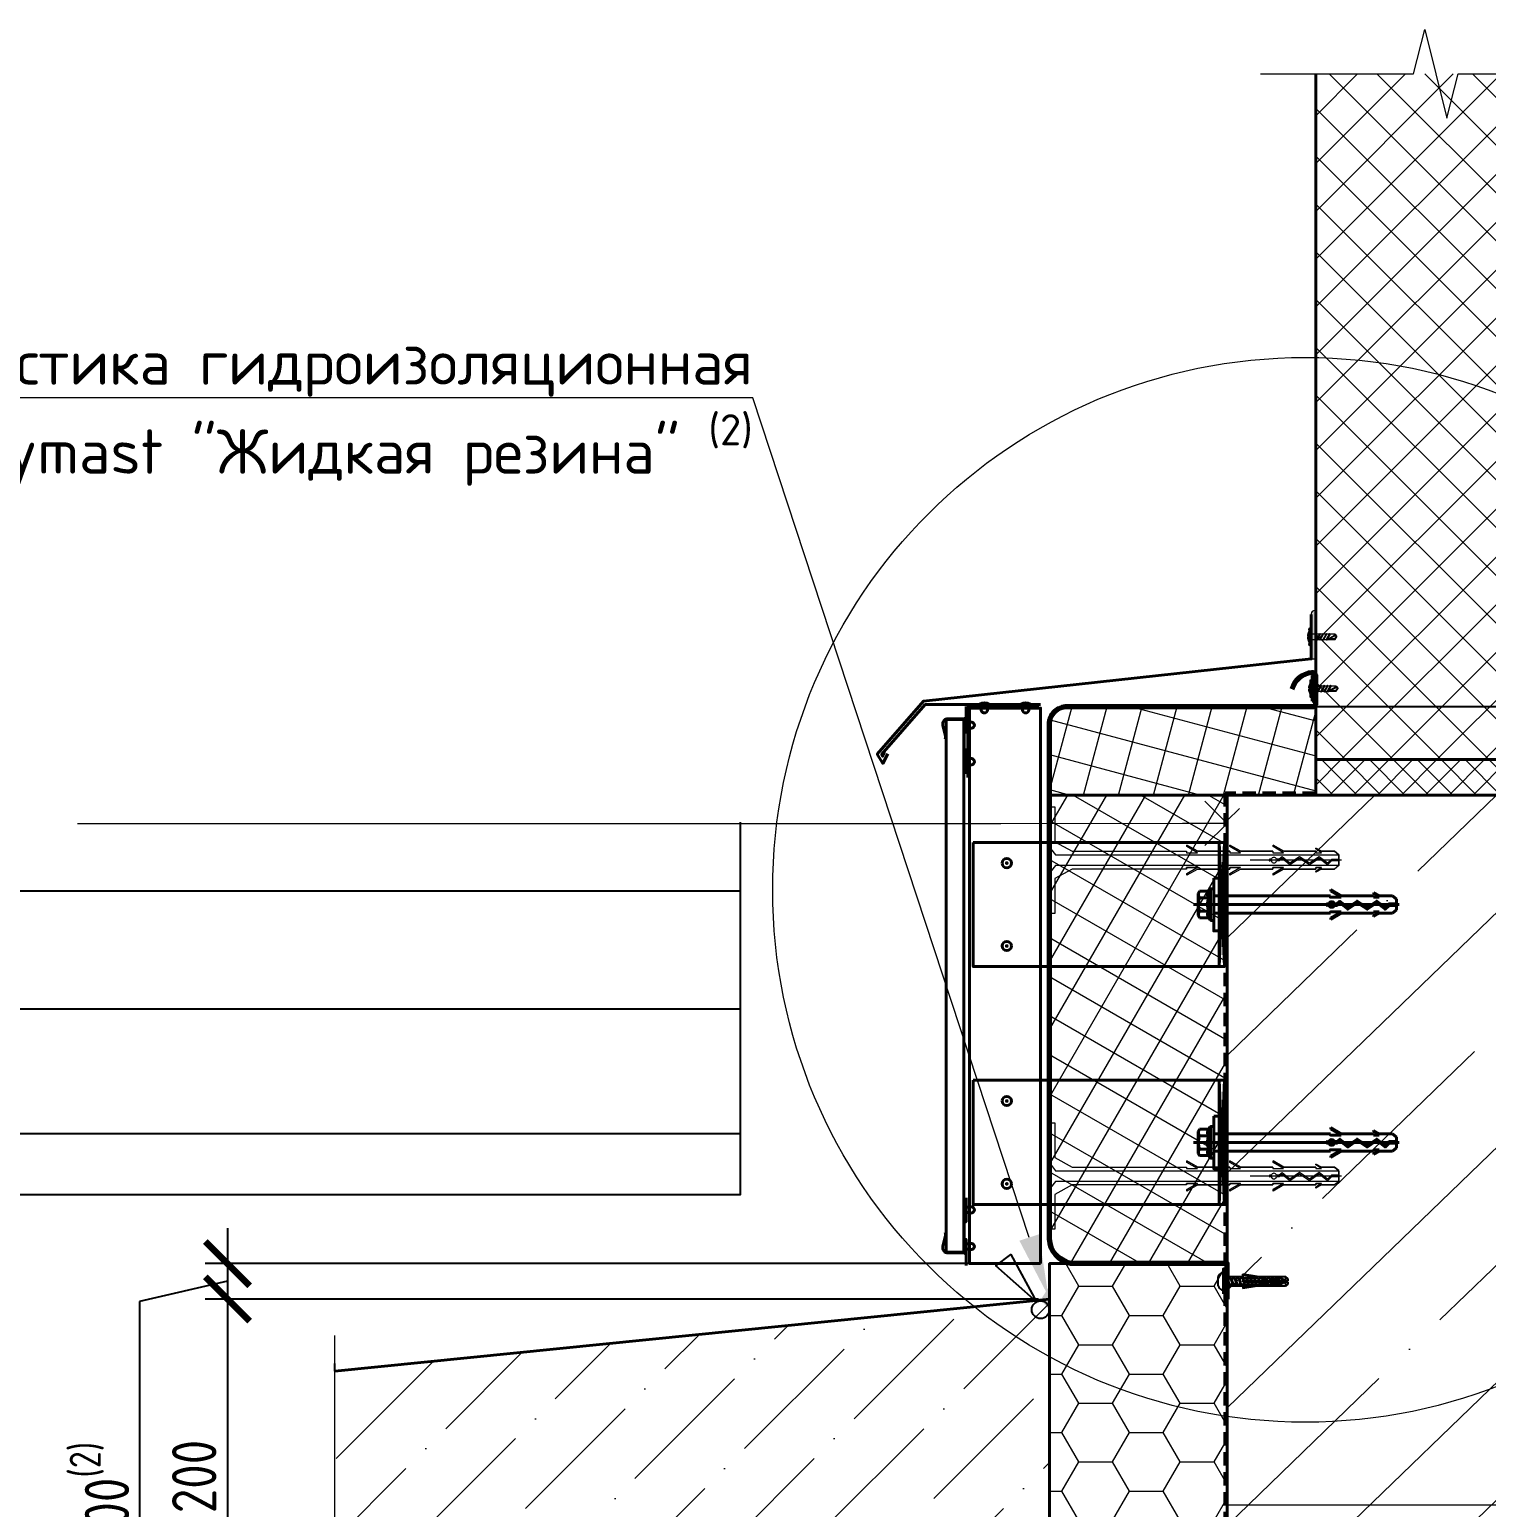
# Model space of a CAD drawing. Header units: millimetres. Extents: x -3689 to 2955806, y -724709 to -635850.
# Drawn here: x 2940392 to 2941213, y -722327 to -721494 of the extents above; entities that cross this region are included whole.
import ezdxf
from ezdxf import colors
from ezdxf.entities.mleader import LeaderData, LeaderLine
from ezdxf.math import Vec2, Vec3

# ---------------------------------------------------------------- set-up
doc = ezdxf.new("R2010")
doc.units = ezdxf.units.MM
doc.set_wipeout_variables(frame=1)
doc.header["$PDMODE"] = 35
doc.linetypes.add('DASHED2', pattern=[0.375, 0.25, -0.125])
for name, color, linetype, lineweight in [('0_текст', 7, 'Continuous', 0), ('_PP_Hatch', 9, 'Continuous', 9), ('_PP_Primary Line Continuous', 3, 'Continuous', 40), ('_Выноска', 7, 'Continuous', 15), ('K_Dim', 165, 'Continuous', 13), ('гидроветрозащита', 10, 'Continuous', 70), ('Гидроизоляция монолита', 30, 'DASHED2', 50), ('Стены сечение', 7, 'Continuous', 40), ('Штрих Мин. Вата', 40, 'Continuous', 15)]:
    doc.layers.add(name, color=color, linetype=linetype, lineweight=lineweight)
doc.layers.add('S-METL', color=14, linetype='Continuous')
doc.layers.add('S-WALL-PATT', color=181, linetype='Continuous')
doc.styles.add('GOST 2.304', font='CS_Gost2304.shx')
doc.styles.add('SPDS', font='isocpeui.ttf')
doc.linetypes.add('зигзаг', pattern='A,0.00254,-5.08,[131,ltypeshp.shx,S=5.08,R=0,X=-5.08,Y=0],-10.16,[131,ltypeshp.shx,S=5.08,R=180,X=5.08,Y=0],-5.08', length=20.32254)
doc.dimstyles.new('SPDS', dxfattribs={"dimscale": 100, "dimtxt": 2.5, "dimasz": 2.5, "dimexe": 1.25, "dimexo": 0.625, "dimtad": 1, "dimdec": 0, "dimrnd": 0.001, "dimtxsty": 'GOST 2.304', "dimblk": 'ARCHTICK', "dimblk1": 'ARCHTICK', "dimblk2": 'ARCHTICK', "dimcen": 2.5, "dimdle": 2, "dimadec": 0, "dimazin": 2, "dimtfac": 0.75, "dimtdec": 4, "dimtmove": 1, "dimatfit": 3, "dimfxl": 1, "dimtolj": 1, "dimarcsym": 0})

# ---------------------------------------------------------------- blocks, each defined once
blk = doc.blocks.new('анкер')
at = {"color": 9, "ltscale": 5}
for p, q in [((-96.6, 8.72), (-97.29, 7.44)), ((-96.6, 8.72), (-96.6, -8.72)), ((-103.04, 6.25), (-102.36, 7.44)), ((-103.04, -6.25), (-103.04, 6.25)), ((-97.29, 7.44), (-102.36, 7.44)), ((-97.29, 3.72), (-102.36, 3.72)), ((-103.04, -6.25), (-102.36, -7.44)), ((-97.29, -3.72), (-102.36, -3.72)), ((-97.29, -7.44), (-102.36, -7.44)), ((-96.6, -8.72), (-97.29, -7.44))]:
    blk.add_line(p, q, dxfattribs=at)
at = {"color": 9}
for p, q in [((-96.11, 8.72), (-96.6, 8.72)), ((-96.11, -8.72), (-96.6, -8.72))]:
    blk.add_line(p, q, dxfattribs=at)
at = {"color": 9, "ltscale": 3}
blk.add_line((-96.11, 8.72), (-96.11, -8.72), dxfattribs=at)
at = {"color": 9, "ltscale": 7}
for p, q in [((-22.33, 4.91), (-28.45, 8.44)), ((-28.45, 8.44), (-28.45, 7.53)), ((-94.35, 4.91), (-28.61, 4.91)), ((-22.54, 4.13), (-28.45, 7.54)), ((-22.33, 4.91), (-4.35, 4.91)), ((-22.33, 4.91), (-4.35, 4.91)), ((-4.35, 4.91), (-4.35, 4.13)), ((-4.35, 4.13), (-1.21, 4.13)), ((-1.21, 4.91), (-4.27, 6.68)), ((-4.27, 6.68), (-4.27, 6.22)), ((-1.21, 4.13), (-4.27, 6.23)), ((-1.21, 4.91), (6.27, 4.91)), ((8.62, 2.95), (6.27, 4.91)), ((8.23, -0.47), (8.23, 0.46)), ((8.62, -2.95), (8.62, 2.95)), ((-94.35, -4.91), (-28.61, -4.91)), ((-22.54, -4.13), (-28.45, -7.54)), ((-22.33, -4.91), (-28.45, -8.44)), ((-28.45, -8.44), (-28.45, -7.53)), ((-24.94, -0.47), (-25.89, -0.47)), ((-22.33, -4.91), (-4.35, -4.91)), ((-4.35, -4.91), (-4.35, -4.13)), ((-4.35, -4.13), (-1.21, -4.13)), ((-1.21, -4.13), (-4.27, -6.23)), ((-1.21, -4.91), (-4.27, -6.68)), ((-4.27, -6.68), (-4.27, -6.22)), ((-1.21, -4.91), (6.27, -4.91)), ((8.62, -2.95), (6.27, -4.91))]:
    blk.add_line(p, q, dxfattribs=at)
at = {"color": 9, "ltscale": 10}
blk.add_line((10.06, 0), (-105.74, 0), dxfattribs=at)
at = {"color": 9, "ltscale": 7}
blk.add_lwpolyline([(-96.11, -8.92), (-94.35, -8.92), (-94.35, 8.92), (-96.11, 8.92)], close=True, dxfattribs=at)
at = {"color": 9, "ltscale": 5}
blk.add_lwpolyline([(-94.35, 14.86), (-91.38, 14.86), (-91.38, -14.86), (-94.35, -14.86)], close=True, dxfattribs=at)
at = {"color": 9, "ltscale": 7}
for points in [[(-29.42, 0.47), (-30.24, 0.47)], [(-28.61, 4.91), (-28.61, 4.13), (-22.54, 4.13)], [(8.23, 0.46), (4.55, 0.46), (2.21, -1.7), (-2.51, 1.93), (-7.86, -1.7), (-13.56, 1.93), (-18.9, -1.7), (-23.31, 1.85), (-24.94, 0.47), (-26.43, 0.47)], [(8.23, -0.47), (4.55, -0.47), (2.21, -2.63), (-2.51, 1), (-7.86, -2.63), (-13.56, 1), (-18.9, -2.63), (-23.31, 0.92), (-24.94, -0.47), (-26.43, -0.47)], [(-29.42, -0.47), (-30.24, -0.47)], [(-28.61, -4.91), (-28.61, -4.13), (-22.54, -4.13)]]:
    blk.add_lwpolyline(points, dxfattribs=at)
for centre, radius, start, end in [((-30.24, 0), 0.471, 90, 270), ((-27.92, 0), 1.57, 17.4576, 162.5424), ((-27.92, 0), 1.57, 197.4576, 342.5424)]:
    blk.add_arc(centre, radius, start, end, dxfattribs=at)
at = {"color": 9, "ltscale": 5}
for points in [[(-102.36, 7.44), (-103.43, 5.58), (-102.36, 3.72)], [(-102.36, 3.72), (-103.43, 0), (-102.36, -3.72)], [(-97.29, 3.72), (-98.36, 5.58), (-97.29, 7.44)], [(-97.29, -3.72), (-98.36, 0), (-97.29, 3.72)], [(-102.36, -3.72), (-103.43, -5.58), (-102.36, -7.44)], [(-97.29, -7.44), (-98.36, -5.58), (-97.29, -3.72)]]:
    blk.add_rational_spline(points, [1.31624349047, 1.51986706708, 1.31624349047], degree=2, dxfattribs=at)
blk = doc.blocks.new('4.2x16')
at = {"lineweight": 0}
for p, q in [((-1.2, 5.3), (-1.2, -5.3)), ((14.88, 1.6), (16, 0))]:
    blk.add_line(p, q, dxfattribs=at)
for points in [[(-1.2, 3.6, 0.114819), (-2.1, 0.25), (-1.6, 0.25), (-1.6, -0.25), (-2.1, -0.25, 0.114819), (-1.2, -3.6)], [(0, -5.3), (0, 5.3, 0.414214), (-0.2, 5.5), (-1, 5.5, 0.414214), (-1.2, 5.3, 0.209763), (-1.2, 3.8)], [(0, 3.1, 0.414214), (1.5, 1.6), (3.3, 1.6), (3.59, 2.1)], [(14.23, -0.83, 0.131652), (14.88, -1.6), (16, 0), (14.23, -0.83), (9.88, 1.6), (14.88, 1.6), (14.72, 1.3), (15.72, -0.13)], [(-1.2, -3.8, 0.209763), (-1.2, -5.3, 0.414214), (-1, -5.5), (-0.2, -5.5, 0.414214), (0, -5.3)], [(5.15, -1.6), (1.5, -1.6, 0.414214), (0, -3.1)]]:
    blk.add_lwpolyline(points, format="xyb", dxfattribs=at)
for points in [[(0, -1.6), (0, -1.6), (0, 1.6)], [(3.59, 2.1), (5.44, -2.1)], [(3.88, 1.6), (5.3, 1.6)], [(5.59, 2.1), (7.44, -2.1)], [(5.88, 1.6), (7.3, 1.6)], [(7.59, 2.1), (9.44, -2.1)], [(7.88, 1.6), (9.3, 1.6)], [(14.72, 1.3), (11.03, 1.3), (14.57, -0.67)], [(7.15, -1.6), (5.73, -1.6)], [(9.15, -1.6), (7.73, -1.6)], [(11.15, -1.6), (9.73, -1.6)], [(11.73, -1.6), (11.44, -2.1)], [(14.88, -1.6), (11.73, -1.6)]]:
    blk.add_lwpolyline(points, dxfattribs=at)
for points in [[(3.59, 2.1), (5.73, -1.6), (5.44, -2.1), (3.3, 1.6)], [(5.3, 1.6), (5.59, 2.1), (7.73, -1.6), (7.44, -2.1)], [(7.3, 1.6), (7.59, 2.1), (9.73, -1.6), (9.44, -2.1)], [(9.59, 2.1), (11.44, -2.1), (9.3, 1.6), (9.59, 2.1), (11.73, -1.6)]]:
    blk.add_lwpolyline(points, close=True, dxfattribs=at)
blk = doc.blocks.new('*U385')
blk.add_blockref('4.2x16', (0, 0))
blk = doc.blocks.new('перфолента')
at = {"layer": '_PP_Primary Line Continuous', "color": 116, "true_color": 0x136734}
for points in [[(-3.26, -10.65), (-1.26, -10.65), (-1.26, 3.35), (-3.26, 3.35), (-3.26, -10.65)], [(-3.26, 3.35), (-1.26, -10.65), (-1.26, 3.35), (-3.26, -10.65)]]:
    blk.add_lwpolyline(points, dxfattribs=at)
blk = doc.blocks.new('шуруп 4х40')
at = {"color": 0}
for p, q in [((-3.23, -2.91), (-3.23, 2.91)), ((-1.13, 5.33), (0, 5.33)), ((0, -5.33), (0, 5.33)), ((0, 1.92), (0.08, 2)), ((0.79, -1.73), (0, 1.1)), ((1.1, -2), (0.08, 2)), ((0.08, 2), (0.39, 1.73)), ((1.36, -1.73), (0.39, 1.73)), ((2.26, 1.73), (0.39, 1.73)), ((2.26, 1.73), (2.52, 2)), ((3.23, -1.73), (2.26, 1.73)), ((3.54, -2), (2.52, 2)), ((2.52, 2), (2.83, 1.73)), ((3.8, -1.73), (2.83, 1.73)), ((2.83, 1.73), (4.66, 1.73)), ((4.66, 1.73), (4.92, 2)), ((5.63, -1.73), (4.66, 1.73)), ((5.94, -2), (4.92, 2)), ((4.92, 2), (5.23, 1.73)), ((6.2, -1.73), (5.23, 1.73)), ((5.23, 1.73), (7.09, 1.73)), ((7.09, 1.73), (7.35, 2)), ((8.06, -1.73), (7.09, 1.73)), ((8.37, -2), (7.35, 2)), ((7.35, 2), (7.66, 1.73)), ((8.63, -1.73), (7.66, 1.73)), ((9.53, 1.73), (7.66, 1.73)), ((9.53, 1.73), (9.78, 2)), ((10.5, -1.73), (9.53, 1.73)), ((10.81, -2), (9.78, 2)), ((9.78, 2), (10.09, 1.73)), ((11.06, -1.73), (10.09, 1.73)), ((11.96, 1.73), (10.09, 1.73)), ((11.96, 1.73), (12.22, 2)), ((12.93, -1.73), (11.96, 1.73)), ((13.24, -2), (12.22, 2)), ((12.22, 2), (12.53, 1.73)), ((13.5, -1.73), (12.53, 1.73)), ((12.53, 1.73), (14.36, 1.73)), ((14.36, 1.73), (14.62, 2)), ((15.33, -1.73), (14.36, 1.73)), ((15.64, -2), (14.62, 2)), ((14.62, 2), (14.93, 1.73)), ((15.9, -1.73), (14.93, 1.73)), ((14.93, 1.73), (16.79, 1.73)), ((16.79, 1.73), (17.05, 2)), ((17.77, -1.73), (16.79, 1.73)), ((18.08, -2), (17.05, 2)), ((17.05, 2), (17.36, 1.73)), ((18.33, -1.73), (17.36, 1.73)), ((19.19, 1.73), (17.36, 1.73)), ((19.19, 1.73), (19.45, 2)), ((20.17, -1.73), (19.19, 1.73)), ((20.48, -2), (19.45, 2)), ((19.45, 2), (19.76, 1.73)), ((20.73, -1.73), (19.76, 1.73)), ((21.63, 1.73), (19.76, 1.73)), ((21.63, 1.73), (21.89, 2)), ((22.6, -1.73), (21.63, 1.73)), ((22.91, -2), (21.89, 2)), ((21.89, 2), (22.2, 1.73)), ((23.17, -1.73), (22.2, 1.73)), ((24.03, 1.73), (22.2, 1.73)), ((24.03, 1.73), (24.29, 2)), ((25, -1.73), (24.03, 1.73)), ((25.31, -2), (24.29, 2)), ((24.29, 2), (24.6, 1.73)), ((25.57, -1.73), (24.6, 1.73)), ((26.46, 1.73), (24.6, 1.73)), ((26.46, 1.73), (26.72, 2)), ((27.43, -1.73), (26.46, 1.73)), ((27.74, -2), (26.72, 2)), ((26.72, 2), (27.03, 1.73)), ((28, -1.73), (27.03, 1.73)), ((28.86, 1.73), (27.03, 1.73)), ((28.86, 1.73), (29.12, 2)), ((29.83, -1.73), (28.86, 1.73)), ((30.14, -2), (29.12, 2)), ((29.12, 2), (29.43, 1.73)), ((30.4, -1.73), (29.43, 1.73)), ((29.43, 1.73), (31.26, 1.73)), ((31.26, 1.73), (31.52, 2)), ((32.23, -1.73), (31.26, 1.73)), ((32.54, -2), (31.52, 2)), ((31.52, 2), (31.83, 1.73)), ((32.8, -1.73), (31.83, 1.73)), ((31.83, 1.73), (33.76, 1.73)), ((33.76, 1.73), (34.02, 2)), ((34.73, -1.73), (33.76, 1.73)), ((35.04, -2), (34.02, 2)), ((34.02, 2), (34.33, 1.73)), ((35.3, -1.73), (34.33, 1.73)), ((34.33, 1.73), (35.67, 1.73)), ((36.25, 1.5), (35.67, 1.73)), ((36.52, 1.68), (36.25, 1.5)), ((36.95, -1.22), (36.25, 1.5)), ((37.25, -1.39), (36.52, 1.68)), ((36.91, 1.24), (36.52, 1.68)), ((37.44, -1.02), (36.91, 1.24)), ((40, 0), (36.91, 1.24)), ((37.44, -1.02), (40, 0)), ((-1.13, -5.33), (0, -5.33)), ((0, -1.73), (0.79, -1.73)), ((0.79, -1.73), (1.1, -2)), ((1.36, -1.73), (1.1, -2)), ((1.36, -1.73), (3.23, -1.73)), ((3.23, -1.73), (3.54, -2)), ((3.8, -1.73), (3.54, -2)), ((3.8, -1.73), (5.63, -1.73)), ((5.63, -1.73), (5.94, -2)), ((6.2, -1.73), (5.94, -2)), ((6.2, -1.73), (8.06, -1.73)), ((8.06, -1.73), (8.37, -2)), ((8.63, -1.73), (8.37, -2)), ((8.63, -1.73), (10.5, -1.73)), ((10.5, -1.73), (10.81, -2)), ((11.06, -1.73), (10.81, -2)), ((11.06, -1.73), (12.93, -1.73)), ((12.93, -1.73), (13.24, -2)), ((13.5, -1.73), (13.24, -2)), ((13.5, -1.73), (15.33, -1.73)), ((15.33, -1.73), (15.64, -2)), ((15.9, -1.73), (15.64, -2)), ((15.9, -1.73), (17.77, -1.73)), ((17.77, -1.73), (18.08, -2)), ((18.33, -1.73), (18.08, -2)), ((18.33, -1.73), (20.17, -1.73)), ((20.17, -1.73), (20.48, -2)), ((20.73, -1.73), (20.48, -2)), ((20.73, -1.73), (22.6, -1.73)), ((22.6, -1.73), (22.91, -2)), ((23.17, -1.73), (22.91, -2)), ((23.17, -1.73), (25, -1.73)), ((25, -1.73), (25.31, -2)), ((25.57, -1.73), (25.31, -2)), ((25.57, -1.73), (27.43, -1.73)), ((27.43, -1.73), (27.74, -2)), ((28, -1.73), (27.74, -2)), ((28, -1.73), (29.83, -1.73)), ((29.83, -1.73), (30.14, -2)), ((30.4, -1.73), (30.14, -2)), ((30.4, -1.73), (32.23, -1.73)), ((32.23, -1.73), (32.54, -2)), ((32.8, -1.73), (32.54, -2)), ((32.8, -1.73), (34.73, -1.73)), ((34.73, -1.73), (35.04, -2)), ((35.3, -1.73), (35.04, -2)), ((35.3, -1.73), (35.67, -1.73)), ((35.67, -1.73), (36.95, -1.22)), ((36.95, -1.22), (37.25, -1.39)), ((37.25, -1.39), (37.44, -1.02))]:
    blk.add_line(p, q, dxfattribs=at)
for centre, start, end in [((1.84, 0.64), 122.32345, 155.86419), ((1.84, -0.64), 204.13581, 237.67655)]:
    blk.add_arc(centre, 5.56, start, end, dxfattribs=at)
blk = doc.blocks.new('дюбель 6х40')
for p, q in [((0, 3), (12, 3)), ((0, -3), (0, 3)), ((11.98, 3.63), (12.13, 4.52)), ((21, 2.11), (11.98, 3.63)), ((12, 3), (12, 2.1)), ((12, 2.1), (21, 2.1)), ((12, 0.3), (40, 0.3)), ((12, -0.3), (12, 0.3)), ((21, 3), (12.13, 4.52)), ((21, 3), (38.61, 3)), ((24.01, 1.2), (24.01, 3)), ((24.01, 1.2), (27.61, 1.2)), ((27.61, 1.2), (27.61, 3)), ((30.01, 1.2), (30.01, 3)), ((30.01, 1.2), (33.61, 1.2)), ((33.61, 1.2), (33.61, 3)), ((38.61, 3), (38.61, 0.3)), ((40, 1.8), (38.61, 3)), ((40, 1.8), (40, 0.3)), ((12, -3), (0, -3)), ((21, -2.11), (11.98, -3.63)), ((11.98, -3.63), (12.13, -4.52)), ((12, -0.3), (40, -0.3)), ((12, -2.1), (21, -2.1)), ((12, -3), (12, -2.1)), ((21, -3), (12.13, -4.52)), ((38.61, -3), (21, -3)), ((24.01, -1.2), (27.61, -1.2)), ((24.01, -1.2), (24.01, -3)), ((27.61, -1.2), (27.61, -3)), ((30.01, -1.2), (33.61, -1.2)), ((30.01, -1.2), (30.01, -3)), ((33.61, -1.2), (33.61, -3)), ((38.61, -0.3), (38.61, -3)), ((40, -1.8), (38.61, -3)), ((40, -0.3), (40, -1.8))]:
    blk.add_line(p, q)
blk = doc.blocks.new('*U410')
for name in ['шуруп 4х40', 'дюбель 6х40']:
    blk.add_blockref(name, (0, 0))
blk = doc.blocks.new('кляммер')
at = {"layer": '_PP_Primary Line Continuous', "color": 6}
blk.add_lwpolyline([(0, 38), (0, 24.59), (-1, 24.59), (-1, 14.59), (0, 14.59), (0, 0)], dxfattribs=at)
blk.add_lwpolyline([(0, 0), (0, 6, 0.414214), (-1, 7), (-10.19, 7, -0.485847), (-13.1, 10.71), (-11.61, 16.84, 0.144281), (-11.67, 17.97), (-11.87, 18.55)], format="xyb", dxfattribs=at)
blk = doc.blocks.new('заклнпка')
at = {"layer": '_PP_Primary Line Continuous', "color": 116, "true_color": 0x136734}
blk.add_lwpolyline([(-0.25, -2.36), (0, -2.36), (0, -1.36), (2, -1.36, 1.795088), (2, 1.64), (0, 1.64), (0, 2.64), (-0.25, 2.64, 0.29532)], format="xyb", close=True, dxfattribs=at)
blk = doc.blocks.new('ваыаы')
at = {"layer": '_PP_Primary Line Continuous', "color": 159, "true_color": 0x22346e}
blk.add_lwpolyline([(-141.44, 35), (0, 35), (0, -35), (-141.44, -35)], close=True, dxfattribs=at)
blk.add_lwpolyline([(0, -35), (-3, -35), (-3, 35), (0, 35), (-3, -35), (0, -35), (-3, 35)], dxfattribs=at)
blk = doc.blocks.new('_ARCHTICK')
at = {"color": 0, "linetype": 'ByBlock', "const_width": 0.15}
blk.add_lwpolyline([(-0.5, -0.5), (0.5, 0.5)], dxfattribs=at)
blk = doc.blocks.new('*D457')
at = {"layer": '_Выноска', "color": 0, "lineweight": -2, "transparency": 16777216}
for p, q in [((2941525.17, -721788.81), (2941525.17, -721875.09)), ((2941525.17, -721855.09), (2941525.17, -721945.09)), ((2941072.28, -721875.09), (2941537.67, -721875.09)), ((2941072.28, -721925.09), (2941537.67, -721925.09))]:
    blk.add_line(p, q, dxfattribs=at)
at = {"layer": 'Defpoints', "color": 0, "transparency": 16777216}
for p in [(2941066.03, -721875.09), (2941066.03, -721925.09), (2941525.17, -721925.09)]:
    blk.add_point(p, dxfattribs=at)
at = {"layer": '_Выноска', "color": 0, "lineweight": -2, "transparency": 16777216, "xscale": 25, "yscale": 25, "zscale": 25}
for p, rotation in [((2941525.17, -721875.09), 90), ((2941525.17, -721925.09), 270)]:
    blk.add_blockref('_ARCHTICK', p, dxfattribs=dict(at, rotation=rotation))
at = {"layer": '_Выноска', "color": 0, "transparency": 16777216, "insert": (2941506.42, -721815.3), "char_height": 25, "attachment_point": 5, "rotation": 90, "style": 'GOST 2.304'}
blk.add_mtext('\\A1;50', dxfattribs=at)
blk = doc.blocks.new('*D459')
at = {"layer": '_Выноска', "color": 0, "lineweight": -2, "transparency": 16777216}
for p, q in [((2940503.92, -722189.09), (2940503.92, -722429.09)), ((2940960.78, -722209.09), (2940491.42, -722209.09)), ((2940960.78, -722409.09), (2940491.42, -722409.09))]:
    blk.add_line(p, q, dxfattribs=at)
at = {"layer": 'Defpoints', "color": 0, "transparency": 16777216}
for p in [(2940967.03, -722209.09), (2940503.92, -722409.09), (2940967.03, -722409.09)]:
    blk.add_point(p, dxfattribs=at)
at = {"layer": '_Выноска', "color": 0, "lineweight": -2, "transparency": 16777216, "xscale": 25, "yscale": 25, "zscale": 25}
for p, rotation in [((2940503.92, -722209.09), 90), ((2940503.92, -722409.09), 270)]:
    blk.add_blockref('_ARCHTICK', p, dxfattribs=dict(at, rotation=rotation))
at = {"layer": '_Выноска', "color": 0, "transparency": 16777216, "insert": (2940485.17, -722309.09), "char_height": 25, "attachment_point": 5, "rotation": 90, "style": 'GOST 2.304'}
blk.add_mtext('\\A1;200', dxfattribs=at)
blk = doc.blocks.new('*D461')
at = {"layer": '_Выноска', "color": 0, "lineweight": -2, "transparency": 16777216}
for p, q in [((2940503.92, -722169.09), (2940503.92, -722229.09)), ((2940960.78, -722189.09), (2940491.42, -722189.09)), ((2940503.92, -722199.09), (2940454.25, -722210.55)), ((2940454.25, -722210.55), (2940454.25, -722402.46)), ((2940960.78, -722209.09), (2940491.42, -722209.09))]:
    blk.add_line(p, q, dxfattribs=at)
at = {"layer": 'Defpoints', "color": 0, "transparency": 16777216}
for p in [(2940967.03, -722189.09), (2940503.92, -722209.09), (2940967.03, -722209.09)]:
    blk.add_point(p, dxfattribs=at)
at = {"layer": '_Выноска', "color": 0, "lineweight": -2, "transparency": 16777216, "xscale": 25, "yscale": 25, "zscale": 25}
for p, rotation in [((2940503.92, -722189.09), 90), ((2940503.92, -722209.09), 270)]:
    blk.add_blockref('_ARCHTICK', p, dxfattribs=dict(at, rotation=rotation))
at = {"layer": '_Выноска', "color": 0, "transparency": 16777216, "insert": (2940431.75, -722339.11), "char_height": 25, "width": 244.6245, "attachment_point": 5, "rotation": 90, "style": 'GOST 2.304'}
blk.add_mtext('\\A1;20-100{\\H0.7x;\\S(2)^ ;}', dxfattribs=at)
blk = doc.blocks.new('заккккккл')
at = {"layer": '_PP_Primary Line Continuous', "color": 7}
for radius in [2.61, 0.21]:
    blk.add_circle((0, 0), radius, dxfattribs=at)
blk = doc.blocks.new('Паршют')
at = {"color": 1}
for p, q in [((164.43, 0), (113, 0)), ((162.61, -0.47), (162.61, 0.46)), ((163, -2.95), (163, 2.95)), ((83.31, -4.22), (77.41, -7.62)), ((83.52, -5), (77.41, -8.53)), ((77.41, -8.53), (77.41, -7.61)), ((113, -5), (125.77, -5)), ((131.83, -4.22), (125.93, -7.62)), ((132.04, -5), (125.93, -8.53)), ((125.93, -8.53), (125.93, -7.61)), ((129.44, -0.47), (128.48, -0.47)), ((132.04, -5), (150.03, -5)), ((150.03, -5), (150.03, -4.22)), ((150.03, -4.22), (153.17, -4.22)), ((153.17, -4.22), (150.11, -6.31)), ((153.17, -5), (150.11, -6.77)), ((150.11, -6.77), (150.11, -6.31)), ((153.17, -5), (160.65, -5)), ((163, -3.04), (160.65, -5))]:
    blk.add_line(p, q, dxfattribs=at)
at = {"color": 9, "ltscale": 7}
for p, q in [((83.52, -5), (101.51, -5)), ((107.57, -4.22), (101.67, -7.62)), ((107.78, -5), (101.67, -8.53)), ((101.67, -8.53), (101.67, -7.61)), ((107.78, -5), (125.77, -5))]:
    blk.add_line(p, q, dxfattribs=at)
at = {"color": 1}
for points in [[(77.41, 7.61), (77.41, 8.53), (83.52, 5), (101.51, 5), (101.51, 4.22), (107.57, 4.22), (101.67, 7.62), (101.67, 8.53), (107.78, 5), (125.77, 5), (125.77, 4.22), (131.83, 4.22), (125.93, 7.62), (125.93, 8.53), (132.04, 5), (150.03, 5), (150.03, 4.22), (153.17, 4.22), (150.11, 6.31), (150.11, 6.77), (153.17, 5), (160.65, 5), (162.93, 3), (162.94, -3), (160.65, -5), (153.17, -5), (150.11, -6.77), (150.11, -6.31), (153.17, -4.22), (150.03, -4.22), (150.03, -5), (132.04, -5), (125.93, -8.53), (125.93, -7.62), (131.83, -4.22), (125.77, -4.22), (125.77, -5), (107.78, -5), (101.67, -8.53), (101.67, -7.61), (107.57, -4.22), (101.51, -4.22), (101.51, -5), (83.52, -5), (77.41, -8.53), (77.41, -7.61), (83.31, -4.22), (77.25, -4.22), (77.25, -5), (12.71, -5), (3, -10.38), (3, -30), (0, -30), (0, 30), (3, 30), (3, 10.38), (12.71, 5), (77.25, 5), (77.25, 4.22), (83.31, 4.22), (77.41, 7.62)], [(132.04, 5), (125.93, 8.53), (125.93, 7.61)], [(162.94, -3), (3.43, -3), (0.64, -6.65), (0.64, -6.65), (0, -6.65), (0, 6.65), (0.64, 6.65), (0.64, 6.65), (3.43, 3), (162.93, 3)], [(113, 5), (125.77, 5), (125.77, 4.22), (131.83, 4.22), (125.93, 7.62)], [(124.96, 0.47), (124.14, 0.47)], [(162.61, 0.46), (158.93, 0.46), (156.59, -1.7), (151.87, 1.93), (146.52, -1.7), (140.82, 1.93), (135.47, -1.7), (131.07, 1.85), (129.44, 0.47), (127.95, 0.47)], [(162.61, -0.47), (158.93, -0.47), (156.59, -2.63), (151.87, 1), (146.52, -2.63), (140.82, 1), (135.47, -2.63), (131.07, 0.92), (129.44, -0.47), (127.95, -0.47)], [(150.03, 5), (132.04, 5), (150.03, 5), (150.03, 4.22), (153.17, 4.22), (150.11, 6.31)], [(163, 3.04), (160.65, 5), (153.17, 5), (150.11, 6.77), (150.11, 6.31)], [(77.25, -5), (77.25, -4.22), (83.31, -4.22)], [(124.96, -0.47), (124.14, -0.47)], [(125.77, -5), (125.77, -4.22), (131.83, -4.22)]]:
    blk.add_lwpolyline(points, dxfattribs=at)
at = {"color": 9, "ltscale": 7}
for points in [[(83.52, 5), (101.51, 5), (83.52, 5), (77.41, 8.53), (77.41, 7.61)], [(107.78, 5), (125.77, 5), (107.78, 5), (101.67, 8.53), (101.67, 7.61)], [(101.51, 5), (101.51, 4.22), (107.57, 4.22), (101.67, 7.62)], [(101.51, -5), (101.51, -4.22), (107.57, -4.22)]]:
    blk.add_lwpolyline(points, dxfattribs=at)
at = {"color": 1}
for centre, radius, start, end in [((124.14, 0), 0.471, 90, 270), ((126.45, 0), 1.57, 17.4576, 162.5424), ((126.45, 0), 1.57, 197.4576, 342.5424)]:
    blk.add_arc(centre, radius, start, end, dxfattribs=at)
blk = doc.blocks.new('_Open90')
at = {"color": 0, "linetype": 'ByBlock', "lineweight": -2}
for p, q in [((-0.5, 0.5), (0, 0)), ((0, 0), (-1, 0)), ((0, 0), (-0.5, -0.5))]:
    blk.add_line(p, q, dxfattribs=at)

msp = doc.modelspace()

# ---------------------------------------------------------------- hatches: boundary and pattern name
at = {"layer": '_PP_Hatch', "ltscale": 10}
h = msp.add_hatch(dxfattribs=at)
h.set_pattern_fill('ANSI35', color=256, scale=15, angle=359)
h.set_pattern_definition([(44, (2873761.4, -735493.19), (-66.16621, 68.51712), []), (44, (2873828.74, -735494.36), (-66.16621, 68.51712), [119.0625, -23.8125, 0, -23.8125])])
h.paths.add_polyline_path([(2941267.03, -722325.09), (2941267.03, -721925.09), (2941067.03, -721925.09), (2941067.03, -722325.09), (2941067.03, -722625.09), (2941267.03, -722625.09)])
h.paths.add_polyline_path([(2941723.56, -722625.09), (2941723.56, -722325.09), (2941267.03, -722325.09), (2941267.03, -722625.09)])
at = {"layer": '_PP_Hatch', "ltscale": 20}
h = msp.add_hatch(dxfattribs=at)
h.set_pattern_fill('ANSI36', color=256, scale=10)
h.set_pattern_definition([(45, (2910329.67, -748717.825), (16.83798, 61.73926), [79.375, -15.875, 0, -15.875])])
h.paths.add_polyline_path([(2940564.43, -722409.09), (2940967.03, -722409.09), (2940967.03, -722301.42), (2940966.78, -722269.37), (2940966.78, -722209.12), (2940563.92, -722249.75)])
at = {"layer": '_Выноска'}
h = msp.add_hatch(color=256, dxfattribs=at)
h.set_gradient(color2=(0, 0, 0))
edge = h.paths.add_edge_path()
edge.add_line((2941114.45, -721823.39), (2941114.45, -721848.39))
edge.add_line((2941114.45, -721848.39), (2941117.03, -721848.39))
edge.add_line((2941117.03, -721848.39), (2941117.03, -721821.01))
edge.add_line((2941117.03, -721821.01), (2941116.45, -721821.01))
edge.add_arc((2941116.45, -721823.01), 2, 90, 180)
edge.add_line((2941114.45, -721823.01), (2941114.45, -721823.39))
at = {"layer": 'S-WALL-PATT'}
h = msp.add_hatch(color=7, dxfattribs=at)
h.dxf.hatch_style = 1
edge = h.paths.add_edge_path()
edge.add_line((2940962.02, -722209.61), (2940967.02, -722215.09))
edge.add_line((2940967.02, -722215.09), (2940967.13, -722201.53))
edge.add_arc((2940947.57, -722194.81), 20.69, 314.3226, 341.03095, ccw=False)
at = {"layer": 'Штрих Мин. Вата'}
h = msp.add_hatch(dxfattribs=at)
h.set_pattern_fill('ANSI37', color=256, scale=6)
h.set_pattern_definition([(45, (2910379.671, -748723.431), (-13.470384, 13.470384), []), (135, (2910379.671, -748723.431), (-13.470384, -13.470384), [])])
h.paths.add_polyline_path([(2941117.03, -721518.69), (2941267.03, -721518.69), (2941267.03, -721905.09), (2941117.03, -721905.09)])
h = msp.add_hatch(dxfattribs=at)
h.set_pattern_fill('ANSI37', color=256, scale=6, angle=30)
h.set_pattern_definition([(75, (2910379.671, -751947.38), (-18.400887, 4.930503), []), (165, (2910379.671, -751947.38), (-4.930503, -18.400887), [])])
edge = h.paths.add_edge_path()
edge.add_line((2941117.03, -721925.09), (2941117.03, -721875.09))
edge.add_line((2941117.03, -721875.09), (2940977.03, -721875.09))
edge.add_arc((2940977.03, -721885.09), 10, 90, 180)
edge.add_line((2940967.03, -721885.09), (2940967.03, -721925.09))
edge.add_line((2940967.03, -721925.09), (2941117.03, -721925.09))
h = msp.add_hatch(dxfattribs=at)
h.set_pattern_fill('ANSI37', color=256, scale=3)
h.set_pattern_definition([(45, (2910379.671, -748723.431), (-6.735192, 6.735192), []), (135, (2910379.671, -748723.431), (-6.735192, -6.735192), [])])
h.paths.add_polyline_path([(2941117.03, -721905.09), (2941267.03, -721905.09), (2941267.03, -721925.09), (2941117.03, -721925.09)])
h = msp.add_hatch(dxfattribs=at)
h.set_pattern_fill('ANSI37', color=256, scale=6, angle=15)
h.set_pattern_definition([(60, (2910379.671, -751947.38), (-16.497784, 9.525), []), (150, (2910379.671, -751947.38), (-9.525, -16.497784), [])])
edge = h.paths.add_edge_path()
edge.add_line((2941067.03, -722189.09), (2941067.03, -721925.09))
edge.add_line((2941067.03, -721925.09), (2940967.03, -721925.09))
edge.add_line((2940967.03, -721925.09), (2940967.03, -722175.09))
edge.add_arc((2940981.68, -722174.69), 14.65, 181.55349, 259.36913)
edge.add_line((2940978.97, -722189.09), (2941067.03, -722189.09))
h = msp.add_hatch(dxfattribs=at)
h.set_pattern_fill('HONEY', color=256, scale=6)
h.set_pattern_definition([(0, (2910379.671, -751947.38), (28.575, 16.497784), [19.05, -38.1]), (120, (2910379.671, -751947.38), (-28.575, 16.497784), [19.05, -38.1]), (60, (2910379.671, -751947.38), (6e-08, 32.995568), [-38.1, 19.05])])
h.paths.add_polyline_path([(2940967.03, -722189.09), (2940967.03, -722625.09), (2940564.43, -722625.09), (2940564.43, -722725.09), (2941067.03, -722725.09), (2941067.03, -722189.09)])

# ---------------------------------------------------------------- linework, layer by layer
for points in [[(2940212.84, -722150.18), (2940792.86, -722150.18), (2940792.86, -721940.34)], [(2940206.35, -721979.06), (2940792.86, -721979.06)], [(2940206.35, -722045.6), (2940792.86, -722045.6)], [(2940206.35, -722115.72), (2940792.86, -722115.72)], [(2940564.43, -722249.7), (2940564.43, -722245.48)]]:
    msp.add_lwpolyline(points)
msp.add_lwpolyline([(2940959.62, -722210.7), (2940936.86, -722190.46), (2940945.16, -722183.9)], close=True)
msp.add_circle((2940962.02, -722215.09), 5)
at = {"layer": '_PP_Hatch', "linetype": 'Continuous', "ltscale": 10}
for p, q in [((2941067.03, -721975.09), (2941067.03, -721925.09)), ((2941067.03, -722065.09), (2941067.03, -722015.09)), ((2941067.03, -722155.09), (2941067.03, -722105.09))]:
    msp.add_line(p, q, dxfattribs=at)
at = {"layer": '_PP_Hatch', "ltscale": 10}
msp.add_lwpolyline([(2941067.03, -721925.09), (2941067.03, -722325.09)], dxfattribs=at)
at = {"layer": '_PP_Primary Line Continuous', "ltscale": 10}
for points in [[(2941117.03, -721518.69), (2941117.03, -721905.09), (2941267.03, -721905.09), (2941267.03, -721518.69)], [(2941267.03, -722325.09), (2941267.03, -721925.09), (2941067.03, -721925.09), (2941067.03, -722325.09), (2941067.03, -722325.09), (2941067.03, -722625.09), (2941723.56, -722625.09)], [(2940564.43, -722625.09), (2940967.03, -722625.09), (2940967.03, -722189.09), (2941067.03, -722189.09), (2941067.03, -722725.09), (2940564.43, -722725.09)]]:
    msp.add_lwpolyline(points, dxfattribs=at)
at = {"layer": '_PP_Primary Line Continuous'}
for points in [[(2941114.45, -721823.39), (2941114.45, -721848.39), (2940896.12, -721872.09), (2940896.12, -721872.09), (2940869.95, -721902.1), (2940873.11, -721907.24), (2940875.89, -721901.79)], [(2940962.03, -721874.09), (2940897.03, -721874.09), (2940872.42, -721902.31), (2940872.95, -721903.16), (2940874.11, -721900.88)], [(2940961.03, -721875.09), (2940921.03, -721875.09), (2940921.03, -721915.09)], [(2941067.03, -722189.09), (2940967.03, -722189.09)]]:
    msp.add_lwpolyline(points, dxfattribs=at)
at = {"layer": '_PP_Primary Line Continuous', "color": 217, "true_color": 0x93278f}
msp.add_lwpolyline([(2940962.03, -722189.09), (2940922.03, -722189.09), (2940922.03, -721876.09), (2940962.03, -721876.09), (2940962.03, -722189.09)], dxfattribs=at)
at = {"layer": '_PP_Primary Line Continuous', "ltscale": 10}
msp.add_lwpolyline([(2941117.03, -721925.09), (2941117.03, -721875.09), (2940977.03, -721875.09, 0.414214), (2940967.03, -721885.09), (2940967.03, -721925.09), (2941117.03, -721925.09)], format="xyb", dxfattribs=at)
at = {"layer": '_PP_Primary Line Continuous'}
msp.add_lwpolyline([(2940918.74, -721882.58), (2940908.74, -721882.58), (2940908.74, -722182.58), (2940918.74, -722182.58)], close=True, dxfattribs=at)
at = {"layer": '_PP_Primary Line Continuous', "ltscale": 10}
msp.add_lwpolyline([(2941067.03, -722189.09), (2941067.03, -721925.09), (2940967.03, -721925.09), (2940967.03, -722175.09, 0.353214), (2940978.97, -722189.09)], format="xyb", close=True, dxfattribs=at)
at = {"layer": '_Выноска'}
for points in [[(2941085.85, -721518.69), (2941085.85, -721518.69), (2941172.17, -721518.69), (2941178.42, -721493.69), (2941190.92, -721543.69), (2941197.17, -721518.69), (2941280.03, -721518.69), (2941302.5, -721518.69)], [(2940564.43, -722725.09), (2940564.43, -722710.09), (2940564.43, -722489.88), (2940539.43, -722483.63), (2940589.43, -722471.13), (2940564.43, -722464.88), (2940564.43, -722244.66), (2940564.43, -722229.66)]]:
    msp.add_lwpolyline(points, dxfattribs=at)
msp.add_lwpolyline([(2941114.45, -721823.39), (2941114.45, -721823.39), (2941114.45, -721848.39), (2941117.03, -721848.39), (2941117.03, -721821.01), (2941116.45, -721821.01, 0.414214), (2941114.45, -721823.01), (2941114.45, -721823.39)], format="xyb", dxfattribs=at)
at = {"layer": '_Выноска', "linetype": 'зигзаг'}
msp.add_lwpolyline([(2941067.03, -722325.09), (2941267.03, -722325.09)], dxfattribs=at)
at = {"layer": '_Выноска'}
msp.add_circle((2941111.09, -721978.48), 300, dxfattribs=at)
at = {"layer": 'K_Dim'}
msp.add_lwpolyline([(2941117.03, -721905.09), (2941267.03, -721905.09), (2941267.03, -721925.09), (2941117.03, -721925.09)], close=True, dxfattribs=at)
at = {"layer": 'гидроветрозащита'}
msp.add_lwpolyline([(2941067.03, -722209.09), (2941067.03, -722189.09), (2940978.97, -722189.09, -0.353214), (2940967.03, -722175.09), (2940967.03, -721885.09, -0.414214), (2940977.03, -721875.09), (2941116.03, -721875.09, 0.414214), (2941117.03, -721874.09), (2941117.03, -721858.09, 0.49451), (2941114.82, -721856.14), (2941114.82, -721856.14, 0.314575), (2941103.63, -721865.43)], format="xyb", dxfattribs=at)
msp.add_lwpolyline([(2941067.03, -722209.09), (2941067.03, -722189.09), (2940978.97, -722189.09, -0.353214), (2940967.03, -722175.09), (2940967.03, -721885.09, -0.414214), (2940977.03, -721875.09), (2941116.03, -721875.09, 0.414214), (2941117.03, -721874.09), (2941117.03, -721858.09, 0.49451), (2941114.82, -721856.14), (2941114.82, -721856.14, 0.314575), (2941103.63, -721865.43)], format="xyb", dxfattribs=at)
at = {"layer": 'Гидроизоляция монолита', "ltscale": 30}
msp.add_lwpolyline([(2941117.03, -721924.09), (2941066.03, -721924.09), (2941066.03, -722725.09)], dxfattribs=at)
at = {"layer": 'Стены сечение', "ltscale": 100}
msp.add_line((2940967.03, -722209.09), (2940564.43, -722249.7), dxfattribs=at)
msp.add_lwpolyline([(2940967.03, -722209.09), (2940967.03, -722625.09)], dxfattribs=at)

# ---------------------------------------------------------------- block references
at = {"layer": '_PP_Primary Line Continuous'}
for name, p in [('перфолента', (2941118.3, -721861.44)), ('заклнпка', (2940920.03, -721885.85)), ('заклнпка', (2940920.03, -721906.43)), ('анкер', (2941153.91, -721986.76)), ('заккккккл', (2940942.94, -722010.12)), ('анкер', (2941153.91, -722120.83)), ('заккккккл', (2940942.94, -722144.19)), ('кляммер', (2940920.03, -722190.09)), ('перфолента', (2941068.3, -722195.44))]:
    msp.add_blockref(name, p, dxfattribs=at)
at = {"layer": '_PP_Primary Line Continuous', "xscale": -1, "rotation": 180}
for name, p in [('кляммер', (2940920.03, -721875.09)), ('заккккккл', (2940942.94, -721963.4)), ('заккккккл', (2940942.94, -722097.47)), ('заклнпка', (2940920.03, -722158.72)), ('заклнпка', (2940920.03, -722179.31))]:
    msp.add_blockref(name, p, dxfattribs=at)
at = {"layer": '_PP_Primary Line Continuous', "rotation": 270}
for p in [(2940930.2, -721874.09), (2940953.45, -721874.09)]:
    msp.add_blockref('заклнпка', p, dxfattribs=at)
at = {"layer": 'S-METL', "xscale": -0.9090909090909092, "yscale": 0.9090909090909092, "zscale": 0.9090909090909092, "rotation": 180}
for p in [(2941114.45, -721835.89), (2941115.03, -721865.09)]:
    msp.add_blockref('*U385', p, dxfattribs=at)
at = {"layer": 'S-METL', "xscale": 0.906249999999818, "yscale": 0.906249999999818, "zscale": 0.906249999999818}
msp.add_blockref('*U410', (2941065.03, -722199.09), dxfattribs=at)
at = {"layer": 'Гидроизоляция монолита'}
for p in [(2941065.53, -721986.76), (2941065.53, -722120.83)]:
    msp.add_blockref('ваыаы', p, dxfattribs=at)

# ---------------------------------------------------------------- dimensions: what is measured, and where the dimension line sits
at = {"layer": '_Выноска'}
dim = msp.add_linear_dim(base=(2941525.17, -721925.09), p1=(2941066.03, -721875.09), p2=(2941066.03, -721925.09), angle=90, dimstyle='SPDS', override={"dimscale": 10}, dxfattribs=at)
dim.commit()
dim.dimension.update_dxf_attribs({"geometry": '*D457', "text_midpoint": (2941525.17, -721815.3), "dimtype": 160})
dim = msp.add_linear_dim(base=(2940503.92, -722209.09), p1=(2940967.03, -722189.09), p2=(2940967.03, -722209.09), angle=90, text='<>-100{\\H0.7x;\\S(2)^ ;}', dimstyle='SPDS', override={"dimscale": 10}, dxfattribs=at)
dim.commit()
dim.dimension.update_dxf_attribs({"geometry": '*D461', "text_midpoint": (2940454.25, -722216.8), "dimtype": 160})
dim = msp.add_linear_dim(base=(2940503.92, -722409.09), p1=(2940967.03, -722209.09), p2=(2940967.03, -722409.09), angle=90, dimstyle='SPDS', override={"dimscale": 10}, dxfattribs=at)
dim.commit()
dim.dimension.update_dxf_attribs({"geometry": '*D459', "text_midpoint": (2940485.17, -722309.09)})

# ---------------------------------------------------------------- next in the draw order: block references
for p in [(2940967.03, -721961.76), (2940967.03, -722139.78)]:
    msp.add_blockref('Паршют', p, dxfattribs=at)

# ---------------------------------------------------------------- next in the draw order: leaders
at = {"layer": '0_текст'}
ml = msp.add_multileader_mtext('Standard', dxfattribs=at)
ml.set_content('\\A1;{\\fISOCPEUR|b0|i0|c204|p34;Мастика гидроизоляционная \\PPolymast "Жидкая резина" \\H0.7x;\\S(2)^ ;}', color=256, style='SPDS')
ml.set_leader_properties(color=256, linetype='ByLayer', lineweight=-1)
ml.build(insert=Vec2(0, 0))
ml.multileader.update_dxf_attribs({"text_left_attachment_type": 6, "text_right_attachment_type": 6, "dogleg_length": 0, "arrow_head_size": 35, "scale": 10})
ctx = ml.context
ctx.base_point, ctx.scale, ctx.char_height, ctx.arrow_head_size, ctx.landing_gap_size, ctx.plane_origin = Vec3(2940345.75, -721701.29), 10, 25, 35, 0.1, Vec3(2941695.92, -721980.8)
ctx.left_attachment, ctx.right_attachment, ctx.text_align_type = 6, 6, 2
notes = []
notes.append((ctx, [(0, (1, 1, 0), (2940799.95, -721701.29), (-1, 0), 0, [(0, [(2940966.47, -722207.67)], 0, [])])]))
ctx.mtext.insert, ctx.mtext.width, ctx.mtext.defined_height, ctx.mtext.alignment, ctx.mtext.flow_direction = Vec3(2940799.85, -721668.79), 522.2417, 9.24, 3, 5
ml = msp.add_multileader_mtext('Standard', dxfattribs=at)
ml.set_content('\\pxql,t23;Керамогранит на подсистеме^I- 10 мм\\PВоздушный зазор ^I- 100 мм\\PГидро-ветрозащитная мембрана\\PISOBOX 95^I- 4 мм\\PМинераловатные плиты \\PТЕХНОЛАЙТ ЭКСТРА ^I- 100 мм\\P\\pt30;Монолитная стена (см. КЖ0)', color=256, style='SPDS')
ml.set_leader_properties(color=256, linetype='ByLayer', lineweight=-1)
ml.set_arrow_properties(name='OPEN90')
ml.build(insert=Vec2(0, 0))
ml.multileader.update_dxf_attribs({"text_left_attachment_type": 6, "text_right_attachment_type": 6, "dogleg_length": 0, "arrow_head_size": 25, "scale": 10})
ctx = ml.context
ctx.base_point, ctx.scale, ctx.char_height, ctx.arrow_head_size, ctx.landing_gap_size, ctx.plane_origin = Vec3(2940369.88, -721941.27), 10, 20, 25, 0.1, Vec3(2944064.85, -722202.54)
ctx.left_attachment, ctx.right_attachment, ctx.text_align_type = 6, 6, 2
notes.append((ctx, [(0, (1, 1, 0), (2940939.53, -721941.27), (-1, 0), 0, [(0, [(2941067.03, -721941.03)], 0, [])])]))
ctx.mtext.insert, ctx.mtext.width, ctx.mtext.defined_height, ctx.mtext.alignment, ctx.mtext.flow_direction = Vec3(2940939.43, -721917.27), 725.3376, 180.19, 3, 5
for ctx, leaders in notes:
    for number, flags, end, landing, length, lines in leaders:
        leader = LeaderData()
        leader.index, (leader.has_last_leader_line, leader.has_dogleg_vector, leader.attachment_direction) = number, flags
        leader.last_leader_point, leader.dogleg_vector, leader.dogleg_length = Vec3(end), Vec3(landing), length
        for number, points, colour, breaks in lines:
            line = LeaderLine()
            line.index, line.vertices, line.color, line.breaks = number, Vec3.list(points), colors.encode_raw_color(colour), breaks
            leader.lines.append(line)
        ctx.leaders.append(leader)

doc.saveas('drawing.dxf')
